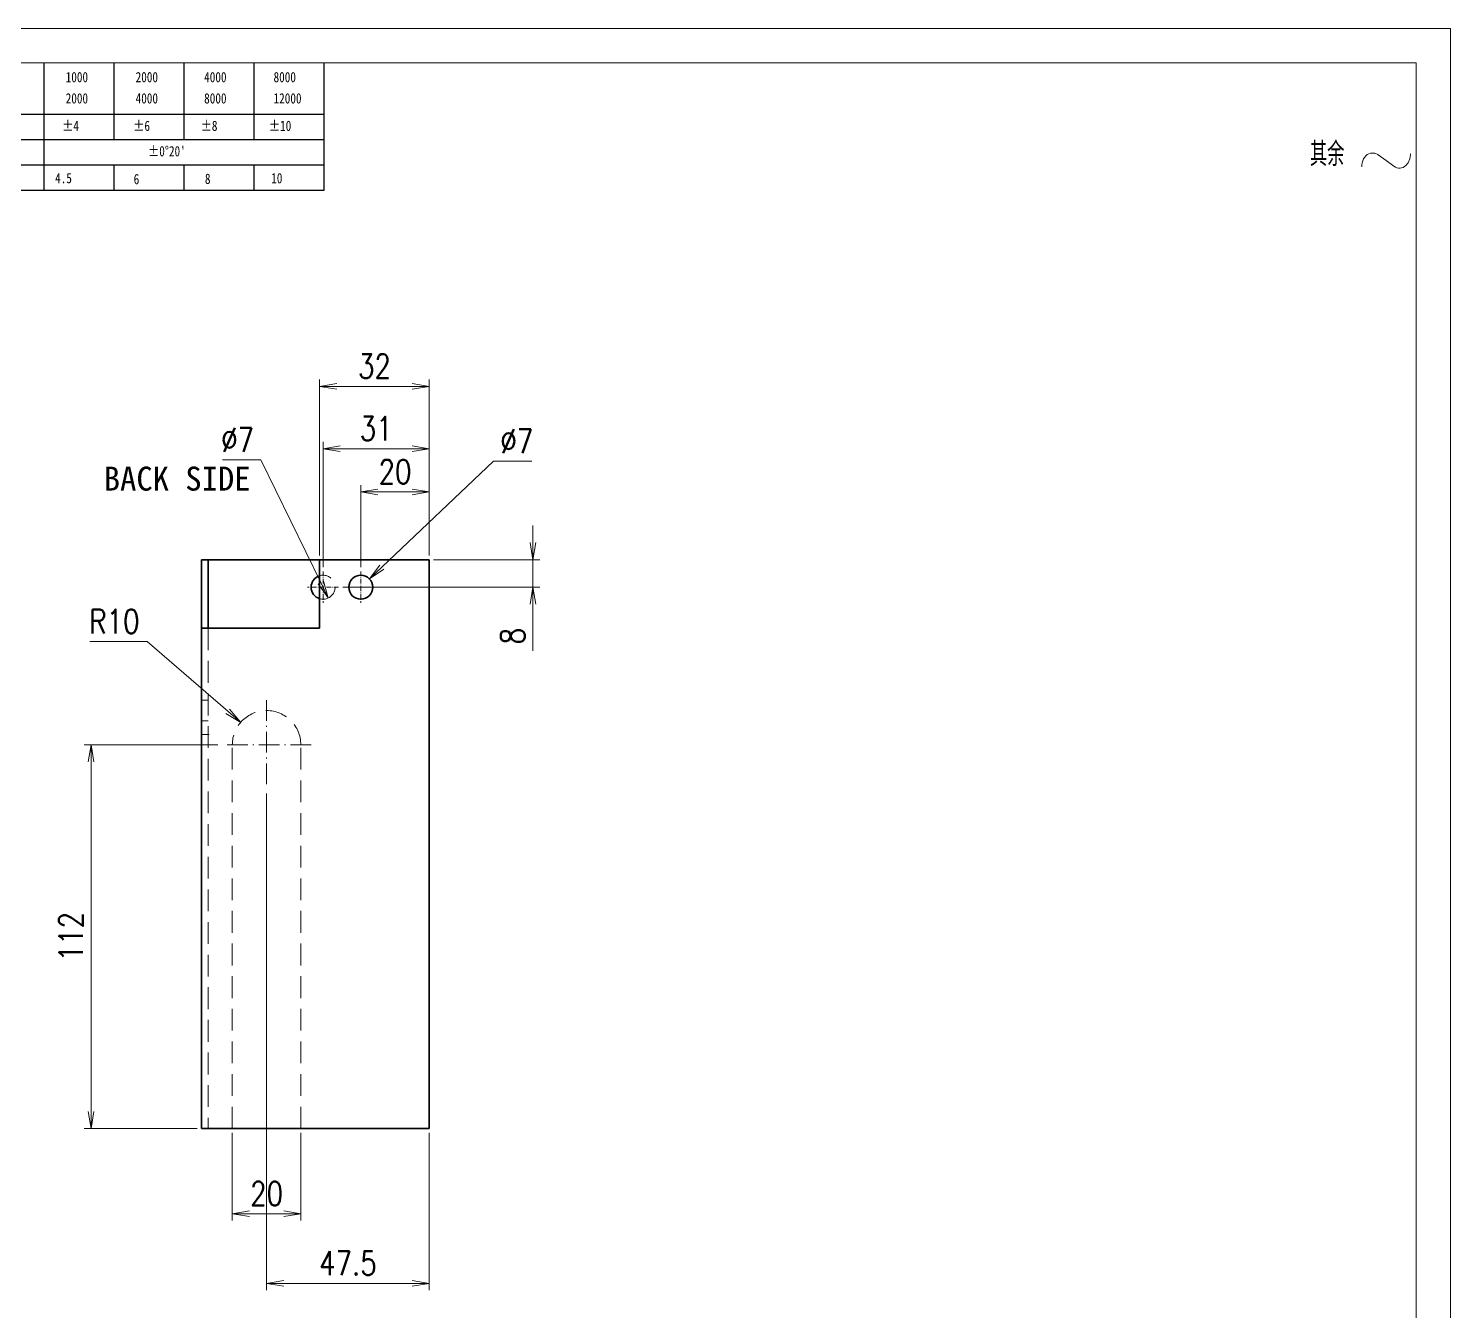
# Model space of a CAD drawing. Header units: millimetres. Extents: x 1333 to 78972, y -42879 to -5704.
# Drawn here: x 77256.1 to 77671.2, y -19894.3 to -19520.1 of the extents above; entities that cross this region are included whole.
import ezdxf

# ---------------------------------------------------------------- set-up
doc = ezdxf.new("R2010")
doc.units = ezdxf.units.MM
doc.header["$LTSCALE"] = 0.5
for name, pattern in [('AM_ISO02W050x2', [3.75, 3, -0.75]), ('AM_ISO08W050x2', [9, 6, -0.75, 1.5, -0.75]), ('DASHDOT', [18.5, 12, -3, 0.5, -3]), ('DASHED', [19.05, 12.7, -6.35]), ('DOT2', [0.125, 0, -0.125])]:
    doc.linetypes.add(name, pattern=pattern)
for name, color, linetype, lineweight in [('中心线', 2, 'AM_ISO08W050x2', 18), ('图框', 7, 'Continuous', 18), ('标注线', 3, 'Continuous', 18), ('粗实线', 7, 'Continuous', 35), ('虚线', 1, 'AM_ISO02W050x2', 18)]:
    doc.layers.add(name, color=color, linetype=linetype, lineweight=lineweight)
doc.layers.add('图框文字', color=7, linetype='Continuous')
doc.layers.add('打印', color=7, linetype='Continuous', lineweight=15, plot=False)
doc.layers.add('打印-禁用', color=7, linetype='Continuous', lineweight=15, plot=False)
doc.styles.add('DIM', font='romans.shx', dxfattribs={"width": 0.8, "bigfont": 'bigfont.shx'})
doc.styles.add('国标', font='simfang.ttf', dxfattribs={"width": 0.8})
doc.styles.add('宋体', font='')
doc.styles.add('机械长仿宋', font='gbenor.shx', dxfattribs={"height": 1, "bigfont": 'gbcbig.shx'})
doc.styles.get('宋体').set_extended_font_data('SimSun')
doc.dimstyles.new('XR 1-2$0', dxfattribs={"dimscale": 2, "dimtxt": 3.5, "dimasz": 2.5, "dimexe": 1, "dimexo": 0.625, "dimgap": 1.2, "dimtad": 1, "dimdsep": 46, "dimtxsty": 'DIM', "dimblk": 'OPEN', "dimcen": 0, "dimclrd": 8, "dimclre": 8, "dimclrt": 2, "dimazin": 2, "dimtfac": 0.5, "dimtmove": 0, "dimatfit": 3, "dimldrblk": 'OPEN', "dimfxl": 1, "dimtolj": 2, "dimlwd": 13, "dimlwe": 13, "dimarcsym": 0})
doc.dimstyles.new('XR 1-2$3', dxfattribs={"dimscale": 2, "dimtxt": 3.5, "dimasz": 2.5, "dimexe": 1, "dimexo": 0.625, "dimgap": 1.2, "dimtad": 1, "dimtoh": 1, "dimdsep": 46, "dimtxsty": 'DIM', "dimblk": 'OPEN', "dimcen": 0, "dimclrd": 8, "dimclre": 8, "dimclrt": 2, "dimazin": 2, "dimtfac": 0.5, "dimtofl": 0, "dimtmove": 0, "dimatfit": 3, "dimldrblk": 'OPEN', "dimfxl": 1, "dimtolj": 2, "dimlwd": 18, "dimlwe": 18, "dimarcsym": 0})
doc.dimstyles.new('XR 1-2$4', dxfattribs={"dimscale": 2, "dimtxt": 3.5, "dimasz": 2.5, "dimexe": 1, "dimexo": 0.625, "dimgap": 1.2, "dimtad": 1, "dimtoh": 1, "dimdsep": 46, "dimtxsty": 'DIM', "dimblk": 'OPEN', "dimcen": 0, "dimclrd": 8, "dimclre": 8, "dimclrt": 2, "dimazin": 2, "dimtfac": 0.5, "dimtofl": 0, "dimtmove": 0, "dimatfit": 3, "dimldrblk": 'OPEN', "dimfxl": 1, "dimtolj": 2, "dimlwd": 18, "dimlwe": 18, "dimarcsym": 0})

# ---------------------------------------------------------------- blocks, each defined once
blk = doc.blocks.new('GZDEH零件A3图框V01版')
at = {"layer": '图框', "linetype": 'Continuous'}
for p, q in [((3272.49, -1554.46), (2882.49, -1554.46)), ((3272.49, -1832.96), (3272.49, -1554.46))]:
    blk.add_line(p, q, dxfattribs=at)
at = {"layer": '图框文字', "color": 9}
for p, q in [((3072.2, -1561.98), (3072.2, -1554.46)), ((3082.42, -1561.98), (3082.42, -1554.46)), ((3092.64, -1561.98), (3092.64, -1554.46)), ((3102.86, -1561.98), (3102.86, -1554.46)), ((3113.09, -1573.08), (3113.09, -1554.46)), ((2996.09, -1561.98), (3113.09, -1561.98)), ((3072.2, -1573.08), (3072.2, -1561.98)), ((3082.42, -1565.68), (3082.42, -1561.98)), ((3092.64, -1565.68), (3092.64, -1561.98)), ((3102.86, -1565.68), (3102.86, -1561.98)), ((2996.09, -1565.68), (3113.09, -1565.68)), ((2996.09, -1569.38), (3113.09, -1569.38)), ((3082.42, -1573.08), (3082.42, -1569.48)), ((3092.64, -1573.08), (3092.64, -1569.38)), ((3102.86, -1573.08), (3102.86, -1569.38)), ((2990.09, -1573.08), (3113.09, -1573.08))]:
    blk.add_line(p, q, dxfattribs=at)
at = {"layer": '打印-禁用', "linetype": 'Continuous'}
for p, q in [((3277.49, -1549.46), (2857.49, -1549.46)), ((3277.49, -1846.46), (3277.49, -1549.46))]:
    blk.add_line(p, q, dxfattribs=at)
at = {"layer": '图框文字', "color": 9, "style": '国标', "width": 0.8}
for s, p in [('1000', (3075.36, -1557.31)), ('2000', (3085.57, -1557.31)), ('4000', (3095.57, -1557.31)), ('8000', (3105.7, -1557.31)), ('2000', (3075.36, -1560.41)), ('4000', (3085.57, -1560.41)), ('8000', (3095.57, -1560.41)), ('12000', (3105.7, -1560.41)), ('±4', (3074.85, -1564.42)), ('±6', (3085.22, -1564.42)), ('±8', (3095.06, -1564.42)), ('±10', (3105.02, -1564.42)), ("±0%%D20'", (3087.38, -1568.12)), ('4.5', (3073.82, -1572.05)), ('6', (3085.28, -1572.19)), ('8', (3095.68, -1572.15)), ('10', (3105.36, -1572.06))]:
    blk.add_text(s, height=1.5, dxfattribs=at).set_placement(p)
blk = doc.blocks.new('DEH A3')
at = {"layer": '图框'}
blk.add_blockref('GZDEH零件A3图框V01版', (-2857.49, 1846.46), dxfattribs=at)
blk = doc.blocks.new('其余不去材料')
at = {"layer": '标注线', "color": 2, "lineweight": 13}
for points in [[(0, 0.17), (0.01, 0.48), (0.07, 0.79), (0.16, 1.09), (0.28, 1.36), (0.44, 1.6), (0.62, 1.8), (0.82, 1.97), (1.04, 2.09), (1.26, 2.17), (1.49, 2.21), (1.72, 2.21), (1.94, 2.17), (2.37, 1.97), (2.41, 1.95)], [(4.7, 0.27), (4.91, 0.14), (5.14, 0.05), (5.37, 0), (5.6, 0), (5.82, 0.04), (6.04, 0.11), (6.45, 0.38), (6.79, 0.8), (7.02, 1.34), (7.11, 1.95), (7.11, 2.09)], [(2.41, 1.95), (3.55, 1.11), (4.7, 0.27)]]:
    blk.add_lwpolyline(points, dxfattribs=at)
at = {"layer": '标注线', "color": 7, "linetype": 'DOT2', "style": '机械长仿宋'}
blk.add_text('其余', height=3.5, dxfattribs=at).set_placement((-7.56, 0.3))
blk = doc.blocks.new('_Open')
at = {"color": 0, "linetype": 'ByBlock', "lineweight": -2}
for p, q in [((-1, 0.167), (0, 0)), ((-1, -0.167), (0, 0)), ((0, 0), (-1, 0))]:
    blk.add_line(p, q, dxfattribs=at)
blk = doc.blocks.new('*D976')
at = {"layer": 'Defpoints', "color": 0}
for p in [(77274.39, -19729.14), (77312.61, -19729.14), (77306.61, -19841.14)]:
    blk.add_point(p, dxfattribs=at)
at = {"layer": '标注线', "color": 8, "lineweight": 13}
for p, q in [((77311.36, -19729.14), (77272.39, -19729.14)), ((77274.39, -19836.14), (77274.39, -19734.14)), ((77305.36, -19841.14), (77272.39, -19841.14))]:
    blk.add_line(p, q, dxfattribs=at)
at = {"layer": '标注线', "color": 8, "lineweight": 13, "xscale": 5, "yscale": 5, "zscale": 5}
for p, rotation in [((77274.39, -19729.14), 90), ((77274.39, -19841.14), 270)]:
    blk.add_blockref('_Open', p, dxfattribs=dict(at, rotation=rotation))
at = {"layer": '标注线', "color": 2, "insert": (77268.49, -19785.14), "char_height": 7, "attachment_point": 5, "rotation": 90, "style": 'DIM'}
blk.add_mtext('\\A2;112', dxfattribs=at)
blk = doc.blocks.new('*D977')
at = {"layer": 'Defpoints', "color": 0}
for p in [(77325.61, -19742.14), (77373.11, -19841.14), (77325.61, -19886.32)]:
    blk.add_point(p, dxfattribs=at)
at = {"layer": '标注线', "color": 8, "lineweight": 13}
for p, q in [((77325.61, -19743.39), (77325.61, -19888.32)), ((77373.11, -19842.39), (77373.11, -19888.32)), ((77368.11, -19886.32), (77330.61, -19886.32))]:
    blk.add_line(p, q, dxfattribs=at)
at = {"layer": '标注线', "color": 8, "lineweight": 13, "xscale": 5, "yscale": 5, "zscale": 5, "rotation": 180}
blk.add_blockref('_Open', (77325.61, -19886.32), dxfattribs=at)
at = {"layer": '标注线', "color": 8, "lineweight": 13, "xscale": 5, "yscale": 5, "zscale": 5}
blk.add_blockref('_Open', (77373.11, -19886.32), dxfattribs=at)
at = {"layer": '标注线', "color": 2, "insert": (77349.36, -19880.42), "char_height": 7, "attachment_point": 5, "style": 'DIM'}
blk.add_mtext('\\A2;47.5', dxfattribs=at)
blk = doc.blocks.new('*D978')
at = {"layer": 'Defpoints', "color": 0}
for p in [(77315.61, -19841.14), (77335.61, -19841.14), (77315.61, -19866.01)]:
    blk.add_point(p, dxfattribs=at)
at = {"layer": '标注线', "color": 8, "lineweight": 13}
for p, q in [((77315.61, -19842.39), (77315.61, -19868.01)), ((77335.61, -19842.39), (77335.61, -19868.01)), ((77330.61, -19866.01), (77320.61, -19866.01))]:
    blk.add_line(p, q, dxfattribs=at)
at = {"layer": '标注线', "color": 8, "lineweight": 13, "xscale": 5, "yscale": 5, "zscale": 5, "rotation": 180}
blk.add_blockref('_Open', (77315.61, -19866.01), dxfattribs=at)
at = {"layer": '标注线', "color": 8, "lineweight": 13, "xscale": 5, "yscale": 5, "zscale": 5}
blk.add_blockref('_Open', (77335.61, -19866.01), dxfattribs=at)
at = {"layer": '标注线', "color": 2, "insert": (77325.61, -19860.11), "char_height": 7, "attachment_point": 5, "style": 'DIM'}
blk.add_mtext('\\A2;20', dxfattribs=at)
blk = doc.blocks.new('*D979')
at = {"layer": 'Defpoints', "color": 0}
for p in [(77318.05, -19722.6), (77325.61, -19729.14)]:
    blk.add_point(p, dxfattribs=at)
at = {"layer": '标注线', "color": 8, "lineweight": 18}
for p, q in [((77274, -19699.01), (77290.8, -19699.01)), ((77290.8, -19699.01), (77314.27, -19719.33))]:
    blk.add_line(p, q, dxfattribs=at)
at = {"layer": '标注线', "color": 8, "lineweight": 18, "xscale": 5, "yscale": 5, "zscale": 5, "rotation": 319.1103118674912}
blk.add_blockref('_Open', (77318.05, -19722.6), dxfattribs=at)
at = {"layer": '标注线', "color": 2, "insert": (77281.2, -19693.11), "char_height": 7, "attachment_point": 5, "style": 'DIM'}
blk.add_mtext('\\A2;R10', dxfattribs=at)
blk = doc.blocks.new('*D980')
at = {"layer": 'Defpoints', "color": 0}
for p in [(77353.11, -19655.33), (77373.11, -19675.14), (77353.11, -19678.59)]:
    blk.add_point(p, dxfattribs=at)
at = {"layer": '标注线', "color": 8, "lineweight": 13}
for p, q in [((77353.11, -19677.34), (77353.11, -19653.33)), ((77368.11, -19655.33), (77358.11, -19655.33)), ((77373.11, -19673.89), (77373.11, -19653.33))]:
    blk.add_line(p, q, dxfattribs=at)
at = {"layer": '标注线', "color": 8, "lineweight": 13, "xscale": 5, "yscale": 5, "zscale": 5, "rotation": 180}
blk.add_blockref('_Open', (77353.11, -19655.33), dxfattribs=at)
at = {"layer": '标注线', "color": 8, "lineweight": 13, "xscale": 5, "yscale": 5, "zscale": 5}
blk.add_blockref('_Open', (77373.11, -19655.33), dxfattribs=at)
at = {"layer": '标注线', "color": 2, "insert": (77363.11, -19649.43), "char_height": 7, "attachment_point": 5, "style": 'DIM'}
blk.add_mtext('\\A2;20', dxfattribs=at)
blk = doc.blocks.new('*D981')
at = {"layer": 'Defpoints', "color": 0}
for p in [(77342.11, -19642.73), (77373.11, -19675.14), (77342.11, -19678.59)]:
    blk.add_point(p, dxfattribs=at)
at = {"layer": '标注线', "color": 8, "lineweight": 13}
for p, q in [((77342.11, -19677.34), (77342.11, -19640.73)), ((77368.11, -19642.73), (77347.11, -19642.73)), ((77373.11, -19673.89), (77373.11, -19640.73))]:
    blk.add_line(p, q, dxfattribs=at)
at = {"layer": '标注线', "color": 8, "lineweight": 13, "xscale": 5, "yscale": 5, "zscale": 5, "rotation": 180}
blk.add_blockref('_Open', (77342.11, -19642.73), dxfattribs=at)
at = {"layer": '标注线', "color": 8, "lineweight": 13, "xscale": 5, "yscale": 5, "zscale": 5}
blk.add_blockref('_Open', (77373.11, -19642.73), dxfattribs=at)
at = {"layer": '标注线', "color": 2, "insert": (77357.61, -19636.83), "char_height": 7, "attachment_point": 5, "style": 'DIM'}
blk.add_mtext('\\A2;31', dxfattribs=at)
blk = doc.blocks.new('*D982')
at = {"layer": 'Defpoints', "color": 0}
for p in [(77373.11, -19675.14), (77346.66, -19683.14), (77403.36, -19683.14)]:
    blk.add_point(p, dxfattribs=at)
at = {"layer": '标注线', "color": 8, "lineweight": 13}
for p, q in [((77403.36, -19670.14), (77403.36, -19665.14)), ((77374.36, -19675.14), (77405.36, -19675.14)), ((77403.36, -19675.14), (77403.36, -19683.14)), ((77347.91, -19683.14), (77405.36, -19683.14)), ((77403.36, -19688.14), (77403.36, -19701.68))]:
    blk.add_line(p, q, dxfattribs=at)
at = {"layer": '标注线', "color": 8, "lineweight": 13, "xscale": 5, "yscale": 5, "zscale": 5}
for p, rotation in [((77403.36, -19675.14), 270), ((77403.36, -19683.14), 90)]:
    blk.add_blockref('_Open', p, dxfattribs=dict(at, rotation=rotation))
at = {"layer": '标注线', "color": 2, "insert": (77397.46, -19697.41), "char_height": 7, "attachment_point": 5, "rotation": 90, "style": 'DIM'}
blk.add_mtext('\\A2;8', dxfattribs=at)
blk = doc.blocks.new('*D983')
at = {"layer": 'Defpoints', "color": 0}
for p in [(77355.65, -19680.74), (77350.57, -19685.55)]:
    blk.add_point(p, dxfattribs=at)
at = {"layer": '标注线', "color": 8, "lineweight": 18}
for p, q in [((77391.87, -19646.38), (77359.27, -19677.3)), ((77403.07, -19646.38), (77391.87, -19646.38))]:
    blk.add_line(p, q, dxfattribs=at)
at = {"layer": '标注线', "color": 8, "lineweight": 18, "xscale": 5, "yscale": 5, "zscale": 5, "rotation": 223.4833788168532}
blk.add_blockref('_Open', (77355.65, -19680.74), dxfattribs=at)
at = {"layer": '标注线', "color": 2, "insert": (77398.67, -19640.48), "char_height": 7, "attachment_point": 5, "style": 'DIM'}
blk.add_mtext('\\A2;∅7', dxfattribs=at)
blk = doc.blocks.new('*D984')
at = {"layer": 'Defpoints', "color": 0}
for p in [(77340.57, -19680), (77343.64, -19686.29)]:
    blk.add_point(p, dxfattribs=at)
at = {"layer": '标注线', "color": 8, "lineweight": 18}
for p, q in [((77312.76, -19645.99), (77323.96, -19645.99)), ((77323.96, -19645.99), (77341.45, -19681.8))]:
    blk.add_line(p, q, dxfattribs=at)
at = {"layer": '标注线', "color": 8, "lineweight": 18, "xscale": 5, "yscale": 5, "zscale": 5, "rotation": 296.0319008178656}
blk.add_blockref('_Open', (77343.64, -19686.29), dxfattribs=at)
at = {"layer": '标注线', "color": 2, "insert": (77317.16, -19640.09), "char_height": 7, "attachment_point": 5, "style": 'DIM'}
blk.add_mtext('\\A2;∅7', dxfattribs=at)
blk = doc.blocks.new('*D1003')
at = {"layer": 'Defpoints', "color": 0}
for p in [(77373.11, -19624.53), (77373.11, -19648.66), (77341.11, -19675.14)]:
    blk.add_point(p, dxfattribs=at)
at = {"layer": '标注线', "color": 8, "lineweight": 13}
for p, q in [((77341.11, -19673.89), (77341.11, -19622.53)), ((77373.11, -19647.41), (77373.11, -19622.53)), ((77346.11, -19624.53), (77368.11, -19624.53))]:
    blk.add_line(p, q, dxfattribs=at)
at = {"layer": '标注线', "color": 8, "lineweight": 13, "xscale": 5, "yscale": 5, "zscale": 5, "rotation": 180}
blk.add_blockref('_Open', (77341.11, -19624.53), dxfattribs=at)
at = {"layer": '标注线', "color": 8, "lineweight": 13, "xscale": 5, "yscale": 5, "zscale": 5}
blk.add_blockref('_Open', (77373.11, -19624.53), dxfattribs=at)
at = {"layer": '标注线', "color": 2, "insert": (77357.11, -19618.63), "char_height": 7, "attachment_point": 5, "style": 'DIM'}
blk.add_mtext('\\A2;32', dxfattribs=at)

msp = doc.modelspace()

# ---------------------------------------------------------------- linework, layer by layer
at = {"layer": '中心线', "linetype": 'DASHDOT', "ltscale": 0.2275}
for p, q in [((77342.106, -19678.595), (77342.106, -19687.695)), ((77353.106, -19678.595), (77353.106, -19687.695))]:
    msp.add_line(p, q, dxfattribs=at)
at = {"layer": '中心线', "linetype": 'DASHDOT', "ltscale": 0.227499}
for p, q in [((77346.656, -19683.145), (77337.556, -19683.145)), ((77357.656, -19683.145), (77348.556, -19683.145))]:
    msp.add_line(p, q, dxfattribs=at)
at = {"layer": '中心线', "linetype": 'DASHDOT'}
for p, q in [((77325.606, -19716.145), (77325.606, -19742.145)), ((77338.606, -19729.145), (77312.606, -19729.145))]:
    msp.add_line(p, q, dxfattribs=at)
at = {"layer": '中心线', "linetype": 'DASHDOT', "ltscale": 0.060016}
msp.add_line((77308.806, -19726.145), (77306.406, -19726.145), dxfattribs=at)
at = {"layer": '打印'}
msp.add_lwpolyline([(76831.231, -19520.067), (77671.231, -19520.067), (77671.231, -20114.067), (76831.231, -20114.067)], close=True, dxfattribs=at)
at = {"layer": '粗实线'}
for p, q in [((77306.606, -19675.145), (77306.606, -19695.145)), ((77308.606, -19675.145), (77308.606, -19695.145)), ((77341.106, -19675.145), (77310.606, -19675.145)), ((77373.106, -19675.145), (77341.106, -19675.145)), ((77341.106, -19675.145), (77341.106, -19695.145)), ((77373.106, -19675.145), (77373.106, -19841.145)), ((77306.606, -19695.145), (77306.606, -19841.145)), ((77341.106, -19695.145), (77308.606, -19695.145)), ((77308.606, -19841.145), (77373.106, -19841.145))]:
    msp.add_line(p, q, dxfattribs=at)
at = {"layer": '粗实线', "ltscale": 0.05}
for p, q in [((77308.606, -19675.145), (77306.606, -19675.145)), ((77308.606, -19675.145), (77310.606, -19675.145)), ((77306.606, -19695.145), (77308.606, -19695.145)), ((77308.606, -19841.145), (77306.606, -19841.145))]:
    msp.add_line(p, q, dxfattribs=at)
at = {"layer": '粗实线'}
msp.add_circle((77353.106, -19683.145), 3.5, dxfattribs=at)
msp.add_arc((77342.106, -19683.145), 3.5, 106.60332, 253.39668, dxfattribs=at)
at = {"layer": '虚线', "linetype": 'DASHED'}
for p, q in [((77308.606, -19695.145), (77308.606, -19841.145)), ((77315.606, -19841.145), (77315.606, -19729.145)), ((77335.606, -19841.145), (77335.606, -19729.145))]:
    msp.add_line(p, q, dxfattribs=at)
at = {"layer": '虚线', "linetype": 'DASHED', "ltscale": 0.05}
for p, q in [((77308.606, -19716.145), (77306.606, -19716.145)), ((77308.606, -19722.145), (77306.606, -19722.145)), ((77308.606, -19722.145), (77306.606, -19722.145))]:
    msp.add_line(p, q, dxfattribs=at)
at = {"layer": '虚线', "linetype": 'DASHED'}
for centre, radius, start, end in [((77342.106, -19683.145), 3.5, 253.39668, 106.60332), ((77325.606, -19729.145), 10, 0, 180)]:
    msp.add_arc(centre, radius, start, end, dxfattribs=at)

# ---------------------------------------------------------------- block references
at = {"layer": '图框', "xscale": 2, "yscale": 2, "zscale": 2}
msp.add_blockref('DEH A3', (76831.231, -20114.067), dxfattribs=at)
at = {"layer": '标注线', "xscale": 2, "yscale": 2, "zscale": 2}
msp.add_blockref('其余不去材料', (77645.294, -19560.843), dxfattribs=at)

# ---------------------------------------------------------------- texts
at = {"layer": '标注线', "color": 2, "insert": (77278.083, -19647.956), "char_height": 7, "width": 158.55075, "attachment_point": 1, "style": '宋体'}
msp.add_mtext('BACK SIDE', dxfattribs=at)

# ---------------------------------------------------------------- dimensions: what is measured, and where the dimension line sits
at = {"layer": '标注线', "color": 7}
dim = msp.add_linear_dim(base=(77373.106, -19624.529), p1=(77341.106, -19675.145), p2=(77373.106, -19648.663), dimstyle='XR 1-2$0', dxfattribs=at)
dim.commit()
dim.dimension.update_dxf_attribs({"geometry": '*D1003', "text_midpoint": (77357.106, -19618.629)})
at = {"layer": '标注线'}
dim = msp.add_diameter_dim_2p(p1=(77340.57, -19680), p2=(77343.642, -19686.29), dimstyle='XR 1-2$3', override={"dimtmove": 1}, dxfattribs=at)
dim.commit()
dim.dimension.update_dxf_attribs({"geometry": '*D984', "text_midpoint": (77323.961, -19645.994), "dimtype": 163})
for base, p1, p2, picture, middle in [((77342.106, -19642.727), (77373.106, -19675.145), (77342.106, -19678.595), '*D981', (77357.606, -19636.827)), ((77353.106, -19655.332), (77373.106, -19675.145), (77353.106, -19678.595), '*D980', (77363.106, -19649.432)), ((77325.606, -19886.323), (77373.106, -19841.145), (77325.606, -19742.145), '*D977', (77349.356, -19880.423)), ((77315.606, -19866.008), (77335.606, -19841.145), (77315.606, -19841.145), '*D978', (77325.606, -19860.108))]:
    dim = msp.add_linear_dim(base=base, p1=p1, p2=p2, dimstyle='XR 1-2$0', dxfattribs=at)
    dim.commit()
    dim.dimension.update_dxf_attribs({"geometry": picture, "text_midpoint": middle})
dim = msp.add_diameter_dim_2p(p1=(77350.567, -19685.553), p2=(77355.646, -19680.736), dimstyle='XR 1-2$3', dxfattribs=at)
dim.commit()
dim.dimension.update_dxf_attribs({"geometry": '*D983', "text_midpoint": (77398.671, -19646.38), "dimtype": 163})
for base, p1, p2, picture, middle in [((77403.357, -19683.145), (77373.106, -19675.145), (77346.656, -19683.145), '*D982', (77397.457, -19697.411)), ((77274.39, -19729.145), (77306.606, -19841.145), (77312.606, -19729.145), '*D976', (77268.49, -19785.145))]:
    dim = msp.add_linear_dim(base=base, p1=p1, p2=p2, angle=90, dimstyle='XR 1-2$0', dxfattribs=at)
    dim.commit()
    dim.dimension.update_dxf_attribs({"geometry": picture, "text_midpoint": middle})
dim = msp.add_radius_dim(center=(77325.606, -19729.145), mpoint=(77318.046, -19722.599), dimstyle='XR 1-2$4', dxfattribs=at)
dim.commit()
dim.dimension.update_dxf_attribs({"geometry": '*D979', "text_midpoint": (77281.204, -19699.009), "dimtype": 164})

doc.saveas('drawing.dxf')
